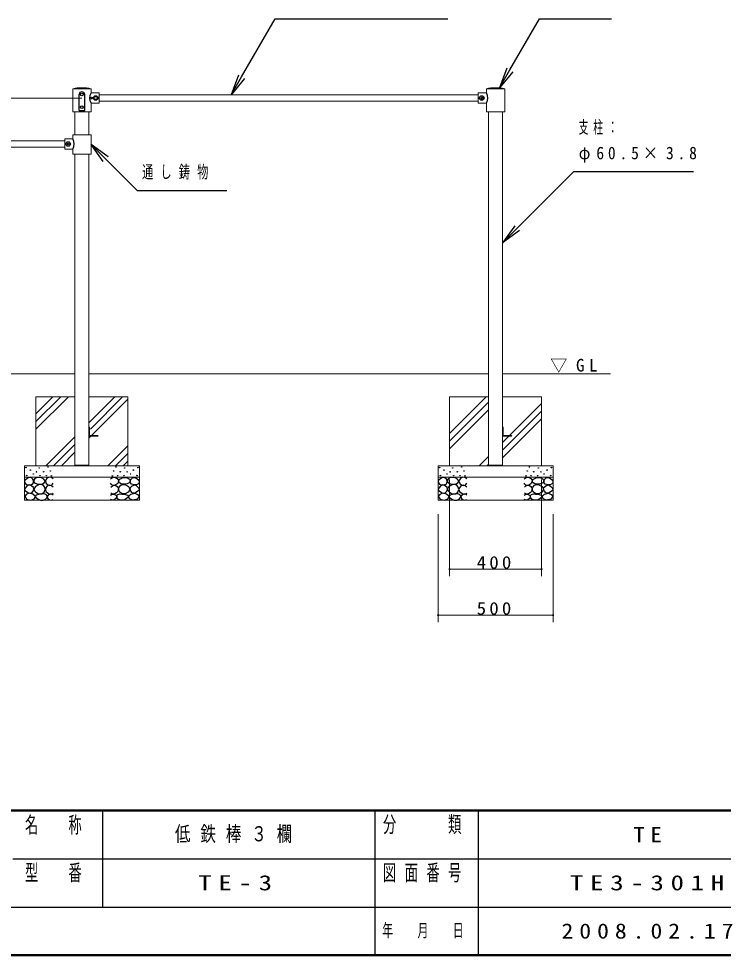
# Model space of a CAD drawing. Units: millimetres at full size. Extents: x -11724 to 0, y -1648 to 8010.
# Drawn here: x -5599 to -2533, y 0 to 4075 of the extents above; entities that cross this region are included whole.
import ezdxf

# ---------------------------------------------------------------- set-up
doc = ezdxf.new("R2010")
doc.units = ezdxf.units.MM
for name, color, linetype, lineweight in [('A3図枠', 7, 'Continuous', 25), ('線', 7, 'Continuous', 13), ('補助', 2, 'Continuous', 25)]:
    doc.layers.add(name, color=color, linetype=linetype, lineweight=lineweight)
doc.layers.add('図面プロファイル', color=7, linetype='Continuous')
doc.styles.add('ＭＳ ゴシック', font='')
doc.styles.get('ＭＳ ゴシック').set_extended_font_data('MS Gothic')

# ---------------------------------------------------------------- blocks, each defined once
blk = doc.blocks.new('dimension_origin')
at = {"color": 0, "linetype": 'Continuous', "lineweight": -2}
blk.add_circle((0, 0), 1.25, dxfattribs=at)

msp = doc.modelspace()

# ---------------------------------------------------------------- linework, layer by layer
at = {"layer": 'A3図枠', "lineweight": 50}
for p, q in [((-11550, 630), (0, 630)), ((-11550, 0), (0, 0))]:
    msp.add_line(p, q, dxfattribs=at)
at = {"layer": 'A3図枠'}
for p, q in [((-5235, 630), (-5235, 210)), ((-3600, 630), (-3600, 0))]:
    msp.add_line(p, q, dxfattribs=at)
at = {"layer": 'A3図枠', "color": 211}
for p, q in [((-4050, 630), (-4050, 0)), ((-5625, 420), (-2100, 420)), ((-7275, 210), (0, 210))]:
    msp.add_line(p, q, dxfattribs=at)
at = {"layer": '線'}
for p, q in [((-5364.014, 3770.499), (-5364.014, 3670)), ((-5364.014, 3769.976), (-5284.014, 3769.976)), ((-5284.014, 3770.499), (-5284.014, 3753)), ((-5284.014, 3753), (-5249.014, 3753)), ((-5249.014, 3753), (-5249.014, 3707)), ((-3599.014, 3753), (-3599.014, 3707)), ((-3564.014, 3753), (-3599.014, 3753)), ((-3564.014, 3770.499), (-3564.014, 3753)), ((-3484.014, 3769.976), (-3564.014, 3769.976)), ((-3484.014, 3770.499), (-3484.014, 3670)), ((-5249.014, 3744), (-3599.014, 3744)), ((-5249.014, 3716), (-3599.014, 3716)), ((-5364.014, 3670), (-5284.014, 3670)), ((-5354.264, 3570), (-5354.264, 3670)), ((-5293.764, 3570), (-5293.764, 3670)), ((-5284.014, 3707), (-5249.014, 3707)), ((-5284.014, 3707), (-5284.014, 3670)), ((-3564.014, 3707), (-3599.014, 3707)), ((-3564.014, 3707), (-3564.014, 3670)), ((-3484.014, 3670), (-3564.014, 3670)), ((-3554.264, 2130), (-3554.264, 3670)), ((-3493.764, 2130), (-3493.764, 3670)), ((-5399.014, 3553), (-5399.014, 3507)), ((-5364.014, 3553), (-5399.014, 3553)), ((-5284.014, 3570), (-5364.014, 3570)), ((-5364.014, 3570), (-5364.014, 3553)), ((-5284.014, 3570), (-5284.014, 3485)), ((-5399.014, 3544), (-7049.014, 3544)), ((-5399.014, 3516), (-7049.014, 3516)), ((-5364.014, 3507), (-5399.014, 3507)), ((-5364.014, 3507), (-5364.014, 3485)), ((-5284.014, 3485), (-5364.014, 3485)), ((-5354.264, 2130), (-5354.264, 3485)), ((-5293.764, 2130), (-5293.764, 3485)), ((-5354.264, 2530), (-7093.764, 2530)), ((-3554.264, 2530), (-5293.764, 2530)), ((-3493.764, 2530), (-3024.014, 2530)), ((-5524.014, 2430), (-5354.264, 2430)), ((-5524.014, 2130), (-5524.014, 2430)), ((-5293.764, 2430), (-5124.014, 2430)), ((-5124.014, 2130), (-5124.014, 2430)), ((-3724.014, 2430), (-3554.264, 2430)), ((-3724.014, 2130), (-3724.014, 2430)), ((-3493.764, 2430), (-3324.014, 2430)), ((-3324.014, 2130), (-3324.014, 2430)), ((-5292.764, 2298), (-5293.764, 2298)), ((-5293.764, 2298), (-5293.764, 2258)), ((-5290.764, 2265.5), (-5290.764, 2296)), ((-3492.764, 2298), (-3493.764, 2298)), ((-3493.764, 2298), (-3493.764, 2258)), ((-3490.764, 2265.5), (-3490.764, 2296)), ((-5293.764, 2258), (-5253.764, 2258)), ((-5255.764, 2261), (-5286.264, 2261)), ((-5253.764, 2258), (-5253.764, 2259)), ((-3493.764, 2258), (-3453.764, 2258)), ((-3455.764, 2261), (-3486.264, 2261)), ((-3453.764, 2258), (-3453.764, 2259)), ((-5574.014, 1980), (-5574.014, 2130)), ((-5574.014, 2130), (-5074.014, 2130)), ((-5074.014, 1980), (-5074.014, 2130)), ((-3774.014, 1980), (-3774.014, 2130)), ((-3774.014, 2130), (-3274.014, 2130)), ((-3274.014, 1980), (-3274.014, 2130)), ((-5574.014, 2080), (-5074.014, 2080)), ((-3774.014, 2080), (-3274.014, 2080)), ((-5574.014, 1980), (-5074.014, 1980)), ((-3774.014, 1980), (-3274.014, 1980))]:
    msp.add_line(p, q, dxfattribs=at)
at = {"layer": '線', "color": 2, "lineweight": 25}
for p, q in [((-5336.014, 3675), (-5336.014, 3745)), ((-5312.014, 3675), (-5312.014, 3745)), ((-5336.014, 3675), (-5312.014, 3675)), ((-5354.264, 2132), (-5293.764, 2132)), ((-3554.264, 2132), (-3493.764, 2132))]:
    msp.add_line(p, q, dxfattribs=at)
for centre, radius in [((-5324.014, 3745), 6), ((-5282.014, 3730), 4), ((-5264.014, 3730), 10), ((-5264.014, 3730), 6.9), ((-3584.014, 3730), 10), ((-3584.014, 3730), 4), ((-5324.014, 3690), 6), ((-5384.014, 3530), 10), ((-5384.014, 3530), 4)]:
    msp.add_circle(centre, radius, dxfattribs=at)
at = {"layer": '線'}
for centre, radius, start, end in [((-5324.014, 3595), 180, 77.16041, 102.83959), ((-3524.014, 3595), 180, 77.16041, 102.83959), ((-5292.764, 2296), 2, 0, 90), ((-3492.764, 2296), 2, 0, 90), ((-5286.264, 2265.5), 4.5, 180, 270), ((-5255.764, 2259), 2, 0, 90), ((-3486.264, 2265.5), 4.5, 180, 270), ((-3455.764, 2259), 2, 0, 90)]:
    msp.add_arc(centre, radius, start, end, dxfattribs=at)
at = {"layer": '線', "color": 2, "lineweight": 25}
for centre, radius, start, end in [((-5324.014, 3745), 12, 0, 180), ((-5251.163, 3730), 39.794, 146.42046, 213.57954), ((-3596.864, 3730), 39.794, 326.42046, 33.57954), ((-5396.864, 3530), 39.794, 326.42046, 33.57954)]:
    msp.add_arc(centre, radius, start, end, dxfattribs=at)
at = {"layer": '補助'}
for p, q in [((-4629.014, 3821.942), (-4482.911, 4075)), ((-4482.911, 4075), (-4452.911, 4075)), ((-4452.911, 4075), (-3731.8, 4075)), ((-3462.15, 3852.151), (-3333.488, 4075)), ((-3333.488, 4075), (-3303.488, 4075)), ((-3303.488, 4075), (-3019.749, 4075)), ((-3475.14, 3859.651), (-3507.15, 3774.208)), ((-3507.15, 3774.208), (-3462.15, 3852.151)), ((-3449.16, 3844.651), (-3507.15, 3774.208)), ((-4642.004, 3829.442), (-4674.014, 3744)), ((-4674.014, 3744), (-4629.014, 3821.942)), ((-4616.023, 3814.442), (-4674.014, 3744)), ((-5230.98, 3453.254), (-5284.014, 3527.5)), ((-5209.767, 3474.467), (-5284.014, 3527.5)), ((-5284.014, 3527.5), (-5220.374, 3463.86)), ((-5220.374, 3463.86), (-5084.014, 3327.5)), ((-3430.124, 3163.64), (-3184.014, 3409.75)), ((-3184.014, 3409.75), (-3154.014, 3409.75)), ((-3154.014, 3409.75), (-2662.15, 3409.75)), ((-5084.014, 3327.5), (-5054.014, 3327.5)), ((-5054.014, 3327.5), (-4693.585, 3327.5)), ((-3440.73, 3174.246), (-3493.764, 3100)), ((-3493.764, 3100), (-3430.124, 3163.64)), ((-3419.517, 3153.033), (-3493.764, 3100))]:
    msp.add_line(p, q, dxfattribs=at)
at = {"layer": '補助', "lineweight": 13}
for p, q in [((-5324.014, 3730), (-9904.014, 3730)), ((-5524.014, 2288.809), (-5382.823, 2430)), ((-5524.014, 2322.485), (-5416.499, 2430)), ((-5524.014, 2356.161), (-5450.175, 2430)), ((-5293.764, 2317.004), (-5180.767, 2430)), ((-5287.276, 2289.815), (-5147.091, 2430)), ((-5282.415, 2261), (-5124.014, 2419.402)), ((-3724.014, 2270.307), (-3564.321, 2430)), ((-3724.014, 2236.631), (-3554.264, 2406.381)), ((-3724.014, 2202.956), (-3554.264, 2372.706)), ((-3493.764, 2197.474), (-3324.014, 2367.224)), ((-3463.913, 2261), (-3324.014, 2400.9)), ((-3493.764, 2163.798), (-3324.014, 2333.548)), ((-5480.767, 2130), (-5354.264, 2256.504)), ((-5293.764, 2249.652), (-5285.415, 2258)), ((-3493.764, 2231.15), (-3466.913, 2258)), ((-5447.091, 2130), (-5354.264, 2222.828)), ((-5211.359, 2130), (-5124.014, 2217.346)), ((-5413.415, 2130), (-5354.264, 2189.152)), ((-5177.683, 2130), (-5124.014, 2183.67)), ((-3594.913, 2130), (-3554.264, 2170.65)), ((-5144.007, 2130), (-5124.014, 2149.994)), ((-3561.237, 2130), (-3554.264, 2136.974)), ((-3325.506, 2130), (-3324.014, 2131.492)), ((-3724.014, 2070), (-3724.014, 1650)), ((-3324.014, 2070), (-3324.014, 1650)), ((-3774.014, 1920), (-3774.014, 1450)), ((-3274.014, 1920), (-3274.014, 1450)), ((-3324.014, 1680), (-3724.014, 1680)), ((-3274.014, 1480), (-3774.014, 1480))]:
    msp.add_line(p, q, dxfattribs=at)
at = {"layer": '補助'}
for points in [[(-5551.565, 2079.402), (-5558.027, 2076.862), (-5564.239, 2073.382), (-5570.097, 2069.344), (-5573.744, 2063.877), (-5572.732, 2056.294), (-5567.724, 2049.935), (-5560.859, 2047.345), (-5553.149, 2047.084), (-5545.537, 2047.688), (-5539.208, 2050.252), (-5535.455, 2055.538), (-5534.138, 2061.976), (-5534.986, 2067.181), (-5537.941, 2072.115), (-5544.1, 2076.942)], [(-5512.141, 2079.493), (-5517.045, 2078.876), (-5522.682, 2076.79), (-5530.654, 2071.002), (-5534.305, 2064.086), (-5533.431, 2060.124), (-5529.71, 2055.707), (-5520.219, 2050.934), (-5510.249, 2049.49), (-5502.898, 2049.318), (-5495.383, 2050.842), (-5487.784, 2055.456), (-5484.03, 2061.653), (-5484.999, 2066.306), (-5489.706, 2071.654), (-5500.375, 2077.861)], [(-5135.886, 2079.493), (-5130.982, 2078.876), (-5125.345, 2076.79), (-5117.373, 2071.002), (-5113.722, 2064.086), (-5114.596, 2060.124), (-5118.317, 2055.707), (-5127.808, 2050.934), (-5137.778, 2049.49), (-5145.129, 2049.318), (-5152.644, 2050.842), (-5160.243, 2055.456), (-5163.997, 2061.653), (-5163.028, 2066.306), (-5158.321, 2071.654), (-5147.652, 2077.861)], [(-5096.462, 2079.402), (-5090, 2076.862), (-5083.788, 2073.382), (-5077.93, 2069.344), (-5074.283, 2063.877), (-5075.295, 2056.294), (-5080.303, 2049.935), (-5087.168, 2047.345), (-5094.878, 2047.084), (-5102.49, 2047.688), (-5108.819, 2050.252), (-5112.572, 2055.538), (-5113.889, 2061.976), (-5113.041, 2067.181), (-5110.086, 2072.115), (-5103.927, 2076.942)], [(-3751.565, 2079.402), (-3758.027, 2076.862), (-3764.239, 2073.382), (-3770.097, 2069.344), (-3773.744, 2063.877), (-3772.732, 2056.294), (-3767.724, 2049.935), (-3760.859, 2047.345), (-3753.149, 2047.084), (-3745.537, 2047.688), (-3739.208, 2050.252), (-3735.455, 2055.538), (-3734.138, 2061.976), (-3734.986, 2067.181), (-3737.941, 2072.115), (-3744.1, 2076.942)], [(-3712.141, 2079.493), (-3717.045, 2078.876), (-3722.682, 2076.79), (-3730.654, 2071.002), (-3734.305, 2064.086), (-3733.431, 2060.124), (-3729.71, 2055.707), (-3720.219, 2050.934), (-3710.249, 2049.49), (-3702.898, 2049.318), (-3695.383, 2050.842), (-3687.784, 2055.456), (-3684.03, 2061.653), (-3684.999, 2066.306), (-3689.706, 2071.654), (-3700.375, 2077.861)], [(-3335.886, 2079.493), (-3330.982, 2078.876), (-3325.345, 2076.79), (-3317.373, 2071.002), (-3313.722, 2064.086), (-3314.596, 2060.124), (-3318.317, 2055.707), (-3327.808, 2050.934), (-3337.778, 2049.49), (-3345.129, 2049.318), (-3352.644, 2050.842), (-3360.243, 2055.456), (-3363.997, 2061.653), (-3363.028, 2066.306), (-3358.321, 2071.654), (-3347.652, 2077.861)], [(-3296.462, 2079.402), (-3290, 2076.862), (-3283.788, 2073.382), (-3277.93, 2069.344), (-3274.283, 2063.877), (-3275.295, 2056.294), (-3280.303, 2049.935), (-3287.168, 2047.345), (-3294.878, 2047.084), (-3302.49, 2047.688), (-3308.819, 2050.252), (-3312.572, 2055.538), (-3313.889, 2061.976), (-3313.041, 2067.181), (-3310.086, 2072.115), (-3303.927, 2076.942)], [(-5554.1, 2046.45), (-5559.429, 2043.657), (-5564.872, 2039.479), (-5571.321, 2032.659), (-5573.744, 2025.855), (-5570.116, 2021.027), (-5563.605, 2016.666), (-5556.968, 2012.379), (-5550.298, 2010.329), (-5542.653, 2012.776), (-5536.356, 2019.201), (-5533.25, 2027.478), (-5534.772, 2035.994), (-5542.93, 2043.245)], [(-5524.845, 2015.163), (-5512.256, 2008.307), (-5498.896, 2007.324), (-5488.613, 2014.778), (-5483.76, 2026.515), (-5486.04, 2037.293), (-5492.95, 2045.436), (-5501.775, 2048.869), (-5512.952, 2047.598), (-5526.706, 2039.543), (-5532.683, 2028.678), (-5530.047, 2021.484)], [(-5123.182, 2015.163), (-5135.771, 2008.307), (-5149.131, 2007.324), (-5159.415, 2014.778), (-5164.267, 2026.515), (-5161.987, 2037.293), (-5155.077, 2045.436), (-5146.252, 2048.869), (-5135.076, 2047.598), (-5121.321, 2039.543), (-5115.344, 2028.678), (-5117.98, 2021.484)], [(-5093.927, 2046.45), (-5088.598, 2043.657), (-5083.155, 2039.479), (-5076.706, 2032.659), (-5074.283, 2025.855), (-5077.911, 2021.027), (-5084.422, 2016.666), (-5091.059, 2012.379), (-5097.729, 2010.329), (-5105.374, 2012.776), (-5111.671, 2019.201), (-5114.777, 2027.478), (-5113.255, 2035.994), (-5105.097, 2043.245)], [(-3754.1, 2046.45), (-3759.429, 2043.657), (-3764.872, 2039.479), (-3771.321, 2032.659), (-3773.744, 2025.855), (-3770.116, 2021.027), (-3763.605, 2016.666), (-3756.968, 2012.379), (-3750.298, 2010.329), (-3742.653, 2012.776), (-3736.356, 2019.201), (-3733.25, 2027.478), (-3734.772, 2035.994), (-3742.93, 2043.245)], [(-3724.845, 2015.163), (-3712.256, 2008.307), (-3698.896, 2007.324), (-3688.613, 2014.778), (-3683.76, 2026.515), (-3686.04, 2037.293), (-3692.95, 2045.436), (-3701.775, 2048.869), (-3712.952, 2047.598), (-3726.706, 2039.543), (-3732.683, 2028.678), (-3730.047, 2021.484)], [(-3323.182, 2015.163), (-3335.771, 2008.307), (-3349.131, 2007.324), (-3359.415, 2014.778), (-3364.267, 2026.515), (-3361.987, 2037.293), (-3355.077, 2045.436), (-3346.252, 2048.869), (-3335.076, 2047.598), (-3321.321, 2039.543), (-3315.344, 2028.678), (-3317.98, 2021.484)], [(-3293.927, 2046.45), (-3288.598, 2043.657), (-3283.155, 2039.479), (-3276.706, 2032.659), (-3274.283, 2025.855), (-3277.911, 2021.027), (-3284.422, 2016.666), (-3291.059, 2012.379), (-3297.729, 2010.329), (-3305.374, 2012.776), (-3311.671, 2019.201), (-3314.777, 2027.478), (-3313.255, 2035.994), (-3305.097, 2043.245)], [(-5554.919, 2010.517), (-5566.238, 2004.498), (-5573.049, 1995.683), (-5564.563, 1984.413), (-5546.128, 1980.299), (-5531.774, 1986.41), (-5526.349, 1996.782), (-5537.131, 2005.89)], [(-5497.815, 2006.373), (-5505.35, 2006.999), (-5513.492, 2005.562), (-5522.42, 2001.504), (-5526.737, 1996.102), (-5524.05, 1991.419), (-5518.088, 1986.912), (-5511.609, 1983.068), (-5504.302, 1980.695), (-5492.453, 1980.928), (-5482.138, 1985.02), (-5477.435, 1989.827), (-5475.381, 1995.561), (-5476.44, 2000.709), (-5480.516, 2005.292), (-5488.915, 2007.832)], [(-5150.212, 2006.373), (-5142.677, 2006.999), (-5134.535, 2005.562), (-5125.607, 2001.504), (-5121.29, 1996.102), (-5123.977, 1991.419), (-5129.939, 1986.912), (-5136.418, 1983.068), (-5143.725, 1980.695), (-5155.574, 1980.928), (-5165.889, 1985.02), (-5170.592, 1989.827), (-5172.646, 1995.561), (-5171.587, 2000.709), (-5167.511, 2005.292), (-5159.112, 2007.832)], [(-5093.108, 2010.517), (-5081.789, 2004.498), (-5074.978, 1995.683), (-5083.464, 1984.413), (-5101.899, 1980.299), (-5116.253, 1986.41), (-5121.678, 1996.782), (-5110.896, 2005.89)], [(-3754.919, 2010.517), (-3766.238, 2004.498), (-3773.049, 1995.683), (-3764.563, 1984.413), (-3746.128, 1980.299), (-3731.774, 1986.41), (-3726.349, 1996.782), (-3737.131, 2005.89)], [(-3697.815, 2006.373), (-3705.35, 2006.999), (-3713.492, 2005.562), (-3722.42, 2001.504), (-3726.737, 1996.102), (-3724.05, 1991.419), (-3718.088, 1986.912), (-3711.609, 1983.068), (-3704.302, 1980.695), (-3692.453, 1980.928), (-3682.138, 1985.02), (-3677.435, 1989.827), (-3675.381, 1995.561), (-3676.44, 2000.709), (-3680.516, 2005.292), (-3688.915, 2007.832)], [(-3350.212, 2006.373), (-3342.677, 2006.999), (-3334.535, 2005.562), (-3325.607, 2001.504), (-3321.29, 1996.102), (-3323.977, 1991.419), (-3329.939, 1986.912), (-3336.418, 1983.068), (-3343.725, 1980.695), (-3355.574, 1980.928), (-3365.889, 1985.02), (-3370.592, 1989.827), (-3372.646, 1995.561), (-3371.587, 2000.709), (-3367.511, 2005.292), (-3359.112, 2007.832)], [(-3293.108, 2010.517), (-3281.789, 2004.498), (-3274.978, 1995.683), (-3283.464, 1984.413), (-3301.899, 1980.299), (-3316.253, 1986.41), (-3321.678, 1996.782), (-3310.896, 2005.89)]]:
    msp.add_lwpolyline(points, close=True, dxfattribs=at)
for points in [[(-5449.014, 2073.299), (-5457.441, 2078.154), (-5466.124, 2079.636), (-5471.743, 2077.948), (-5476.896, 2074.249), (-5481.368, 2068.941), (-5483.233, 2062.209), (-5479.565, 2053.439), (-5471.51, 2047), (-5463.211, 2044.621), (-5455.984, 2045.733), (-5451.934, 2049.109), (-5449.014, 2053.654)], [(-5199.014, 2073.299), (-5190.586, 2078.154), (-5181.904, 2079.636), (-5176.284, 2077.948), (-5171.131, 2074.249), (-5166.659, 2068.941), (-5164.794, 2062.209), (-5168.462, 2053.439), (-5176.517, 2047), (-5184.816, 2044.621), (-5192.043, 2045.733), (-5196.093, 2049.109), (-5199.014, 2053.654)], [(-3649.014, 2073.299), (-3657.441, 2078.154), (-3666.124, 2079.636), (-3671.743, 2077.948), (-3676.896, 2074.249), (-3681.368, 2068.941), (-3683.233, 2062.209), (-3679.565, 2053.439), (-3671.51, 2047), (-3663.211, 2044.621), (-3655.984, 2045.733), (-3651.934, 2049.109), (-3649.014, 2053.654)], [(-3399.014, 2073.299), (-3390.586, 2078.154), (-3381.904, 2079.636), (-3376.284, 2077.948), (-3371.131, 2074.249), (-3366.659, 2068.941), (-3364.794, 2062.209), (-3368.462, 2053.439), (-3376.517, 2047), (-3384.816, 2044.621), (-3392.043, 2045.733), (-3396.093, 2049.109), (-3399.014, 2053.654)], [(-5449.33, 2037.178), (-5456.471, 2042.64), (-5464.539, 2045.099), (-5471.244, 2043.875), (-5477.213, 2040.03), (-5481.606, 2034.248), (-5483.233, 2027.039), (-5480.569, 2018.431), (-5474.361, 2011.513), (-5466.722, 2007.642), (-5459.153, 2006.761), (-5453.999, 2008.2), (-5449.33, 2010.88)], [(-5198.697, 2037.178), (-5191.556, 2042.64), (-5183.488, 2045.099), (-5176.783, 2043.875), (-5170.814, 2040.03), (-5166.421, 2034.248), (-5164.794, 2027.039), (-5167.458, 2018.431), (-5173.666, 2011.513), (-5181.305, 2007.642), (-5188.874, 2006.761), (-5194.028, 2008.2), (-5198.697, 2010.88)], [(-3649.33, 2037.178), (-3656.471, 2042.64), (-3664.539, 2045.099), (-3671.244, 2043.875), (-3677.213, 2040.03), (-3681.606, 2034.248), (-3683.233, 2027.039), (-3680.569, 2018.431), (-3674.361, 2011.513), (-3666.722, 2007.642), (-3659.153, 2006.761), (-3653.999, 2008.2), (-3649.33, 2010.88)], [(-3398.697, 2037.178), (-3391.556, 2042.64), (-3383.488, 2045.099), (-3376.783, 2043.875), (-3370.814, 2040.03), (-3366.421, 2034.248), (-3364.794, 2027.039), (-3367.458, 2018.431), (-3373.666, 2011.513), (-3381.305, 2007.642), (-3388.874, 2006.761), (-3394.028, 2008.2), (-3398.697, 2010.88)], [(-5449.014, 2002.642), (-5455.032, 2005.96), (-5462.321, 2006.761), (-5471.037, 2002.427), (-5475.312, 1995.671), (-5474.7, 1992.001), (-5471.827, 1987.75), (-5464.664, 1982.278), (-5457.251, 1980.462), (-5452.955, 1981.514), (-5449.014, 1983.631)], [(-5199.014, 2002.642), (-5192.995, 2005.96), (-5185.706, 2006.761), (-5176.99, 2002.427), (-5172.715, 1995.671), (-5173.327, 1992.001), (-5176.2, 1987.75), (-5183.363, 1982.278), (-5190.776, 1980.462), (-5195.072, 1981.514), (-5199.014, 1983.631)], [(-3649.014, 2002.642), (-3655.032, 2005.96), (-3662.321, 2006.761), (-3671.037, 2002.427), (-3675.312, 1995.671), (-3674.7, 1992.001), (-3671.827, 1987.75), (-3664.664, 1982.278), (-3657.251, 1980.462), (-3652.955, 1981.514), (-3649.014, 1983.631)], [(-3399.014, 2002.642), (-3392.995, 2005.96), (-3385.706, 2006.761), (-3376.99, 2002.427), (-3372.715, 1995.671), (-3373.327, 1992.001), (-3376.2, 1987.75), (-3383.363, 1982.278), (-3390.776, 1980.462), (-3395.072, 1981.514), (-3399.014, 1983.631)]]:
    msp.add_lwpolyline(points, dxfattribs=at)
for centre in [(-5567.407, 2122.177), (-5510.058, 2119.959), (-5471.597, 2124.091), (-5176.43, 2124.091), (-5137.969, 2119.959), (-5080.62, 2122.177), (-3767.407, 2122.177), (-3710.058, 2119.959), (-3671.597, 2124.091), (-3376.43, 2124.091), (-3337.969, 2119.959), (-3280.62, 2122.177), (-5564.239, 2087.323), (-5548.396, 2110.77), (-5535.406, 2093.977), (-5521.464, 2103.483), (-5506.572, 2086.373), (-5490.517, 2103.549), (-5478.895, 2086.521), (-5461.596, 2107.063), (-5456.73, 2085.98), (-5191.297, 2085.98), (-5186.431, 2107.063), (-5169.133, 2086.521), (-5157.51, 2103.549), (-5141.455, 2086.373), (-5126.563, 2103.483), (-5112.621, 2093.977), (-5099.631, 2110.77), (-5083.788, 2087.323), (-3764.239, 2087.323), (-3748.396, 2110.77), (-3735.406, 2093.977), (-3721.464, 2103.483), (-3706.572, 2086.373), (-3690.517, 2103.549), (-3678.895, 2086.521), (-3661.596, 2107.063), (-3656.73, 2085.98), (-3391.297, 2085.98), (-3386.431, 2107.063), (-3369.133, 2086.521), (-3357.51, 2103.549), (-3341.455, 2086.373), (-3326.563, 2103.483), (-3312.621, 2093.977), (-3299.631, 2110.77), (-3283.788, 2087.323)]:
    msp.add_circle(centre, 1, dxfattribs=at)

# ---------------------------------------------------------------- block references
at = {"layer": '補助', "lineweight": 13, "xscale": 2, "yscale": 2}
for p in [(-3724.014, 1680), (-3774.014, 1480)]:
    msp.add_blockref('dimension_origin', p, dxfattribs=at)
at = {"layer": '補助', "lineweight": 13, "xscale": 2, "yscale": 2, "rotation": 180}
for p in [(-3324.014, 1680), (-3274.014, 1480)]:
    msp.add_blockref('dimension_origin', p, dxfattribs=at)

# ---------------------------------------------------------------- texts
at = {"layer": 'A3図枠', "color": 4, "style": 'ＭＳ ゴシック'}
for s, insert, char_height, attachment_point in [('\\T1.64;\\W0.6;名\u3000称', (-5430, 603.083), 70.38, 2), ('\\T1.64;\\W0.6;分\u3000\u3000類', (-3825, 605), 70.38, 2), ('\\T1.64;\\W0.6;型\u3000番', (-5430, 395), 70.38, 2), ('\\T1.64;\\W0.6;図面番号', (-3825, 395), 70.38, 2), ('\\T1.64;\\W0.6;年\u3000月\u3000日', (-3825, 105), 57.18, 5)]:
    msp.add_mtext(s, dxfattribs=dict(at, insert=insert, char_height=char_height, attachment_point=attachment_point))
at = {"layer": '図面プロファイル', "char_height": 65.98, "attachment_point": 5, "style": 'ＭＳ ゴシック'}
for s, insert in [('\\T1.64;\\W0.75;低鉄棒３欄', (-4642.5, 525)), ('\\T1.5;\\W1.1;TE', (-2850, 525)), ('\\T1.5;\\W1.3;TE-3', (-4642.5, 315)), ('\\T1.5;\\W1.3;TE3-301H', (-2850, 315)), ('\\T1.5;\\W1.15;2008.02.17', (-2850, 105))]:
    msp.add_mtext(s, dxfattribs=dict(at, insert=insert))
at = {"layer": '補助', "char_height": 54.99, "style": 'ＭＳ ゴシック'}
for s, insert, attachment_point in [('\\T1.5;\\W0.55;支柱：', (-3162.264, 3631), 1), ('\\T1.5;\\W0.9;φ60.5×3.8', (-3162.264, 3518.5), 1), ('\\T1.64;\\W0.65;通し鋳物', (-5062.264, 3436.25), 1), ('\\T1.5;▽GL', (-3286.514, 2535), 7), ('\\T1.33;\\W1.1;400', (-3524.014, 1681), 8), ('\\T1.33;\\W1.1;500', (-3524.014, 1481), 8)]:
    msp.add_mtext(s, dxfattribs=dict(at, insert=insert, attachment_point=attachment_point))

doc.saveas('drawing.dxf')
